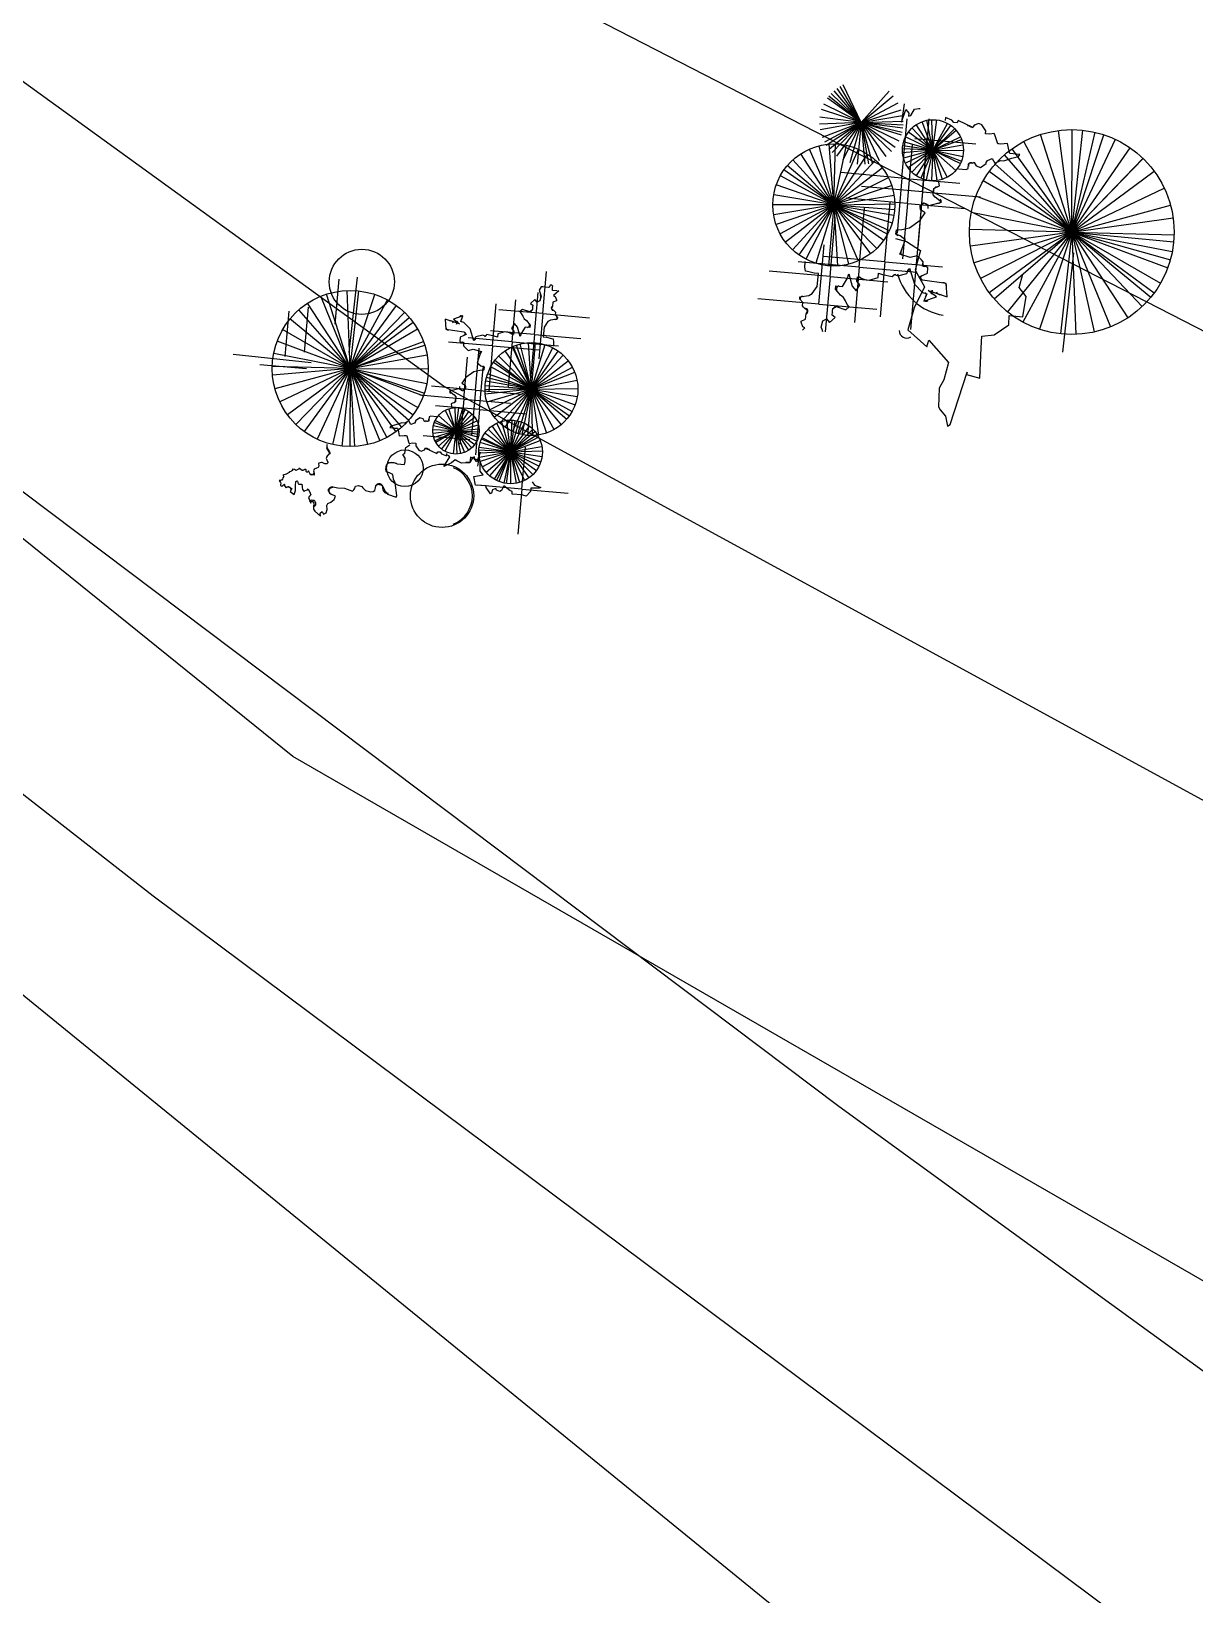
# Model space of a CAD drawing. Header units: millimetres. Extents: x 387 to 811, y 539 to 827.
# Drawn here: x 499.49 to 504.58, y 720.61 to 727.45 of the extents above; entities that cross this region are included whole.
import ezdxf

# ---------------------------------------------------------------- set-up
doc = ezdxf.new("R2010")
doc.units = ezdxf.units.MM
for name, color, linetype in [('12', 115, 'Continuous'), ('cuvas de nível', 51, 'Continuous'), ('vegetação', 112, 'Continuous')]:
    doc.layers.add(name, color=color, linetype=linetype)

msp = doc.modelspace()

# ---------------------------------------------------------------- linework, layer by layer
at = {"layer": '12'}
for p, q in [((503.0207, 722.7434, 98.98), (496.3507, 727.7634, 99.34)), ((507.7407, 719.3134, 99), (503.0207, 722.7434, 98.98))]:
    msp.add_line(p, q, dxfattribs=at)
msp.add_polyline3d([(487.4367, 731.7035, 92.2875), (491.1307, 729.1634, 92.81), (497.3207, 724.9634, 93.43), (508.5607, 715.8134, 94.5), (512.7007, 712.2934, 94.93), (516.3307, 708.6734, 94.97), (522.5733, 702.0188, 95.0318)], dxfattribs=at)
at = {"layer": 'cuvas de nível'}
for points in [[(526.5676, 693.2146, 97), (528.5307, 695.0534, 97), (528.1207, 697.0034, 97), (527.3707, 699.6734, 97), (521.6007, 707.3934, 97), (516.5107, 712.2634, 97), (514.3807, 714.2534, 97), (512.1207, 716.4034, 97), (510.3807, 718.3134, 97), (505.6007, 721.4134, 97), (500.6307, 724.2734, 97), (496.1807, 727.8634, 97), (491.7907, 731.5534, 97), (487.5307, 735.4134, 97), (487.4367, 735.5318, 97)], [(520.9522, 693.2146, 96), (519.0007, 696.6534, 96), (515.9707, 700.9134, 96), (514.4007, 702.7834, 96), (513.0207, 704.9534, 96), (514.5507, 710.4834, 96), (509.1007, 717.2034, 96), (504.5107, 720.3134, 96), (500.0207, 723.6634, 96), (495.4207, 727.2534, 96), (490.5007, 731.0234, 96), (487.4367, 733.9482, 96)], [(532.5529, 693.2146, 99), (531.3407, 697.8134, 99), (531.6207, 700.0134, 99), (531.0307, 705.4134, 99), (529.5607, 707.0534, 99), (526.1607, 709.8734, 99), (521.0007, 713.7234, 99), (516.5207, 716.8934, 99), (515.1507, 717.9934, 99), (513.7907, 719.4734, 99), (512.2107, 721.4834, 99), (507.2707, 724.7734, 99), (501.9507, 727.5034, 99), (496.9707, 730.7334, 99), (496.6417, 730.9755, 99)], [(531.3149, 693.2146, 98), (530.3207, 699.3534, 98), (531.0107, 701.3634, 98), (530.5507, 702.7034, 98), (528.3207, 705.7934, 98), (526.6607, 705.9134, 98), (523.0007, 709.2934, 98), (518.9407, 712.7834, 98), (515.8107, 715.4134, 98), (514.5807, 716.3934, 98), (512.9407, 717.9534, 98), (511.3007, 719.9034, 98), (506.4307, 723.0934, 98), (501.2907, 725.8934, 98), (496.5807, 729.3034, 98), (496.5508, 729.3269, 98)]]:
    msp.add_polyline3d(points, dxfattribs=at)
at = {"layer": 'vegetação'}
for p, q in [((503.1194, 727.0472, 99), (502.9771, 727.162, 99)), ((503.1194, 727.0472, 99), (502.988, 727.1743, 99)), ((503.1194, 727.0472, 99), (502.9999, 727.1856, 99)), ((503.1194, 727.0472, 99), (503.0138, 727.1965, 99)), ((503.1194, 727.0472, 99), (503.0266, 727.2047, 99)), ((503.1194, 727.0472, 99), (503.0399, 727.2118, 99)), ((503.1194, 727.0472, 99), (503.2406, 727.1842, 99)), ((503.1194, 727.0472, 99), (503.2595, 727.1647, 99)), ((503.1194, 727.0472, 99), (502.9458, 727.1047, 99)), ((503.1194, 727.0472, 99), (502.9555, 727.1282, 99)), ((503.1194, 727.0472, 99), (502.9711, 727.1541, 99)), ((503.1194, 727.0472, 99), (503.281, 727.1329, 99)), ((503.1194, 727.0472, 99), (503.281, 727.1329, 99)), ((503.1194, 727.0472, 99), (503.2937, 727.1026, 99)), ((503.1194, 727.0472, 99), (502.9367, 727.04, 99)), ((503.1194, 727.0472, 99), (502.938, 727.0706, 99)), ((503.1194, 727.0472, 99), (502.9393, 727.0156, 99)), ((503.1194, 727.0472, 99), (502.9487, 726.9815, 99)), ((503.1194, 727.0472, 99), (502.9578, 726.9615, 99)), ((503.1194, 727.0472, 99), (502.9662, 726.9473, 99)), ((503.1194, 727.0472, 99), (502.9793, 726.9296, 99)), ((503.1194, 727.0472, 99), (502.9922, 726.9157, 99)), ((503.1194, 727.0472, 99), (503.011, 726.8998, 99)), ((503.1194, 727.0472, 99), (503.0391, 726.8829, 99)), ((503.1194, 727.0472, 99), (503.0697, 726.8711, 99)), ((503.1194, 727.0472, 99), (503.1019, 726.8651, 99)), ((503.1194, 727.0472, 99), (503.2996, 727.0787, 99)), ((503.1194, 727.0472, 99), (503.3022, 727.0539, 99)), ((503.1194, 727.0472, 99), (503.226, 726.8985, 99)), ((503.1194, 727.0472, 99), (503.1978, 726.8819, 99)), ((503.1194, 727.0472, 99), (503.2837, 726.9668, 99)), ((503.1194, 727.0472, 99), (503.2678, 726.9402, 99)), ((503.1194, 727.0472, 99), (503.2509, 726.92, 99)), ((503.1194, 727.0472, 99), (503.2509, 726.92, 99)), ((503.1194, 727.0472, 99), (503.3021, 727.0379, 99)), ((503.1194, 727.0472, 99), (503.2975, 727.0054, 99)), ((503.1194, 727.0472, 99), (503.3008, 727.0237, 99)), ((503.1194, 727.0472, 99), (503.2945, 726.9942, 99)), ((503.1194, 727.0472, 99), (503.1347, 726.8649, 99)), ((503.1194, 727.0472, 99), (503.151, 726.867, 99)), ((503.1194, 727.0472, 99), (503.167, 726.8706, 99)), ((503.2974, 726.8046, 99), (503.3201, 727.0638, 99)), ((503.4153, 727.0641, 99), (503.3346, 726.1419, 99)), ((503.433, 726.9263, 99), (503.3413, 727.0233, 99)), ((503.433, 726.9263, 99), (503.3601, 727.0381, 99)), ((503.433, 726.9263, 99), (503.385, 727.0509, 99)), ((503.433, 726.9263, 99), (503.4062, 727.057, 99)), ((503.433, 726.9263, 99), (503.4281, 727.0597, 99)), ((503.433, 726.9263, 99), (503.4501, 727.0587, 99)), ((503.433, 726.9263, 99), (503.4969, 727.0434, 99)), ((503.433, 726.9263, 99), (503.511, 727.0346, 99)), ((502.9993, 726.6866, 99), (502.9784, 726.9527, 99)), ((502.9993, 726.6866, 99), (503.0069, 726.9534, 99)), ((503.433, 726.9263, 99), (503.3045, 726.9626, 99)), ((503.433, 726.9263, 99), (503.3131, 726.9849, 99)), ((503.433, 726.9263, 99), (503.3255, 727.0054, 99)), ((503.6208, 726.9532, 99), (503.3534, 726.9766, 99)), ((503.3876, 726.7441, 99), (503.4103, 727.0033, 99)), ((503.433, 726.9263, 99), (503.5278, 727.0202, 99)), ((503.433, 726.9263, 99), (503.534, 727.0135, 99)), ((503.433, 726.9263, 99), (503.5531, 726.9844, 99)), ((503.433, 726.9263, 99), (503.5582, 726.9724, 99)), ((504.0404, 726.5682, 99), (503.8301, 726.964, 99)), ((504.0404, 726.5682, 99), (503.9042, 726.9952, 99)), ((504.0404, 726.5682, 99), (503.9826, 727.0127, 99)), ((504.0404, 726.5682, 99), (504.0428, 727.0164, 99)), ((504.0404, 726.5682, 99), (504.0892, 727.0138, 99)), ((504.0404, 726.5682, 99), (504.1425, 727.0047, 99)), ((504.0404, 726.5682, 99), (504.1812, 726.9938, 99)), ((504.0404, 726.5682, 99), (504.2312, 726.9738, 99)), ((502.9993, 726.6866, 99), (502.8194, 726.8838, 99)), ((502.9993, 726.6866, 99), (502.8543, 726.9107, 99)), ((502.9993, 726.6866, 99), (502.8932, 726.9315, 99)), ((502.9993, 726.6866, 99), (502.9349, 726.9456, 99)), ((502.9993, 726.6866, 99), (503.0544, 726.9478, 99)), ((502.9993, 726.6866, 99), (503.1076, 726.9305, 99)), ((502.9993, 726.6866, 99), (503.1463, 726.9094, 99)), ((503.433, 726.9263, 99), (503.2996, 726.9324, 99)), ((503.433, 726.9263, 99), (503.3, 726.9151, 99)), ((503.433, 726.9263, 99), (503.3008, 726.945, 99)), ((503.433, 726.9263, 99), (503.3041, 726.8916, 99)), ((503.433, 726.9263, 99), (503.3124, 726.8691, 99)), ((503.321, 726.6926, 99), (503.3437, 726.9518, 99)), ((503.433, 726.9263, 99), (503.3245, 726.8485, 99)), ((503.433, 726.9263, 99), (503.3402, 726.8304, 99)), ((503.433, 726.9263, 99), (503.3402, 726.8304, 99)), ((503.433, 726.9263, 99), (503.3588, 726.8153, 99)), ((503.433, 726.9263, 99), (503.3798, 726.8039, 99)), ((503.433, 726.9263, 99), (503.4025, 726.7963, 99)), ((503.433, 726.9263, 99), (503.4262, 726.793, 99)), ((503.433, 726.9263, 99), (503.5644, 726.9493, 99)), ((503.433, 726.9263, 99), (503.5644, 726.9493, 99)), ((503.433, 726.9263, 99), (503.5635, 726.8983, 99)), ((503.433, 726.9263, 99), (503.5664, 726.9255, 99)), ((503.433, 726.9263, 99), (503.5529, 726.8677, 99)), ((503.433, 726.9263, 99), (503.5576, 726.8786, 99)), ((503.433, 726.9263, 99), (503.4501, 726.7939, 99)), ((503.433, 726.9263, 99), (503.533, 726.8379, 99)), ((503.433, 726.9263, 99), (503.4955, 726.8084, 99)), ((503.433, 726.9263, 99), (503.4735, 726.7991, 99)), ((503.433, 726.9263, 99), (503.4955, 726.8084, 99)), ((504.0404, 726.5682, 99), (503.7457, 726.9059, 99)), ((504.0404, 726.5682, 99), (503.7789, 726.9322, 99)), ((504.0404, 726.5682, 99), (504.2954, 726.9369, 99)), ((504.0404, 726.5682, 99), (504.3519, 726.8906, 99)), ((504.0404, 726.5682, 99), (504.3526, 726.8899, 99)), ((502.9993, 726.6866, 99), (502.7808, 726.8399, 99)), ((502.9993, 726.6866, 99), (502.7954, 726.8589, 99)), ((502.9993, 726.6866, 99), (503.1809, 726.8821, 99)), ((502.9993, 726.6866, 99), (503.2107, 726.8496, 99)), ((503.2974, 726.8046, 99), (503.03, 726.828, 99)), ((504.0404, 726.5682, 99), (503.6792, 726.8336, 99)), ((504.0404, 726.5682, 99), (503.7045, 726.8649, 99)), ((504.0404, 726.5682, 99), (504.4013, 726.8341, 99)), ((502.9993, 726.6866, 99), (502.7472, 726.7744, 99)), ((502.9993, 726.6866, 99), (502.7651, 726.8147, 99)), ((502.9993, 726.6866, 99), (503.2378, 726.8063, 99)), ((502.9993, 726.6866, 99), (503.2521, 726.7721, 99)), ((503.3876, 726.7441, 99), (503.1202, 726.7675, 99)), ((503.2974, 726.8046, 99), (503.2763, 726.5629, 99)), ((503.2974, 726.8046, 99), (503.5503, 726.7825, 99)), ((504.0404, 726.5682, 99), (503.652, 726.7919, 99)), ((504.0404, 726.5682, 99), (504.4453, 726.7606, 99)), ((502.9993, 726.6866, 99), (502.7323, 726.6878, 99)), ((502.9993, 726.6866, 99), (502.7358, 726.6438, 99)), ((502.9993, 726.6866, 99), (502.7362, 726.7317, 99)), ((502.9993, 726.6866, 99), (502.7464, 726.6011, 99)), ((502.9993, 726.6866, 99), (502.7639, 726.5606, 99)), ((502.9993, 726.6866, 99), (502.7879, 726.5236, 99)), ((502.9993, 726.6866, 99), (502.8176, 726.491, 99)), ((502.9993, 726.6866, 99), (502.8459, 726.4681, 99)), ((502.9993, 726.6866, 99), (502.8766, 726.4495, 99)), ((502.9993, 726.6866, 99), (502.921, 726.4314, 99)), ((502.9993, 726.6866, 99), (502.921, 726.4314, 99)), ((502.9993, 726.6866, 99), (502.976, 726.4206, 99)), ((502.9993, 726.6866, 99), (503.2628, 726.7293, 99)), ((502.9993, 726.6866, 99), (503.2662, 726.691, 99)), ((502.9993, 726.6866, 99), (503.2545, 726.6083, 99)), ((502.9993, 726.6866, 99), (503.2623, 726.6414, 99)), ((502.9993, 726.6866, 99), (503.2655, 726.667, 99)), ((502.9993, 726.6866, 99), (503.0636, 726.4275, 99)), ((502.9993, 726.6866, 99), (503.1054, 726.4416, 99)), ((502.9993, 726.6866, 99), (503.1869, 726.4967, 99)), ((502.9993, 726.6866, 99), (503.1597, 726.4732, 99)), ((502.9993, 726.6866, 99), (503.2334, 726.5584, 99)), ((502.9993, 726.6866, 99), (503.2178, 726.5332, 99)), ((502.9993, 726.6866, 99), (503.2178, 726.5332, 99)), ((502.9993, 726.6866, 99), (503.2416, 726.5747, 99)), ((502.9993, 726.6866, 99), (503.0156, 726.4201, 99)), ((503.321, 726.6926, 99), (503.0536, 726.716, 99)), ((503.2224, 726.4383, 99), (503.2451, 726.6975, 99)), ((503.321, 726.6926, 99), (503.2999, 726.4509, 99)), ((503.321, 726.6926, 99), (503.5739, 726.6705, 99)), ((503.3876, 726.7441, 99), (503.3665, 726.5025, 99)), ((503.3876, 726.7441, 99), (503.6405, 726.722, 99)), ((504.0404, 726.5682, 99), (503.6205, 726.7249, 99)), ((504.0404, 726.5682, 99), (504.4731, 726.6852, 99)), ((502.9827, 726.3732, 99), (503.0054, 726.6324, 99)), ((503.1105, 726.4146, 99), (503.1332, 726.6738, 99)), ((504.0404, 726.5682, 99), (503.6004, 726.6536, 99)), ((504.0404, 726.5682, 99), (504.4843, 726.6304, 99)), ((504.0404, 726.5682, 99), (503.5924, 726.58, 99)), ((504.0404, 726.5682, 99), (503.5966, 726.5061, 99)), ((504.0404, 726.5682, 99), (503.6128, 726.4339, 99)), ((504.0404, 726.5682, 99), (503.6408, 726.3654, 99)), ((504.0404, 726.5682, 99), (503.6796, 726.3023, 99)), ((504.0404, 726.5682, 99), (503.7014, 726.2751, 99)), ((504.0404, 726.5682, 99), (503.7591, 726.2193, 99)), ((504.0404, 726.5682, 99), (503.826, 726.1747, 99)), ((504.0404, 726.5682, 99), (503.8997, 726.1427, 99)), ((504.0404, 726.5682, 99), (503.8997, 726.1427, 99)), ((504.0404, 726.5682, 99), (503.9917, 726.1227, 99)), ((504.0404, 726.5682, 99), (504.2096, 726.1532, 99)), ((504.0404, 726.5682, 99), (504.3868, 726.2837, 99)), ((504.0404, 726.5682, 99), (504.4017, 726.3029, 99)), ((504.0404, 726.5682, 99), (504.3485, 726.2426, 99)), ((504.0404, 726.5682, 99), (504.4017, 726.3029, 99)), ((504.0404, 726.5682, 99), (504.2854, 726.1929, 99)), ((504.0404, 726.5682, 99), (504.4289, 726.3446, 99)), ((504.0404, 726.5682, 99), (504.4604, 726.4116, 99)), ((504.0404, 726.5682, 99), (504.139, 726.131, 99)), ((504.0404, 726.5682, 99), (504.4804, 726.4829, 99)), ((504.0404, 726.5682, 99), (504.4719, 726.4467, 99)), ((504.0404, 726.5682, 99), (504.4885, 726.5564, 99)), ((504.0404, 726.5682, 99), (504.4866, 726.5257, 99)), ((504.0404, 726.5682, 99), (504.0582, 726.1204, 99)), ((502.934, 726.2532, 99), (502.9567, 726.5124, 99)), ((504.0013, 726.0429, 99), (504.0488, 726.4771, 99)), ((503.1105, 726.4146, 99), (502.8431, 726.438, 99)), ((503.2224, 726.4383, 99), (502.955, 726.4617, 99)), ((503.1105, 726.4146, 99), (503.0894, 726.173, 99)), ((503.1105, 726.4146, 99), (503.3634, 726.3925, 99)), ((503.2224, 726.4383, 99), (503.2012, 726.1966, 99)), ((503.2224, 726.4383, 99), (503.4753, 726.4162, 99)), ((500.8328, 726.3626, 98), (500.8155, 726.1652, 98)), ((500.9125, 726.3715, 98), (500.8763, 726.0408, 98)), ((501.7255, 726.2113, 98), (501.7416, 726.3954, 98)), ((502.9827, 726.3732, 99), (502.7154, 726.3966, 99)), ((502.9827, 726.3732, 99), (502.9616, 726.1316, 99)), ((502.9827, 726.3732, 99), (503.2356, 726.3511, 99)), ((500.8827, 725.9713, 98), (500.7538, 726.2875, 98)), ((500.8827, 725.9713, 98), (500.7789, 726.2966, 98)), ((500.8827, 725.9713, 98), (500.8692, 726.3125, 98)), ((500.8827, 725.9713, 98), (500.9198, 726.3107, 98)), ((500.8827, 725.9713, 98), (500.9899, 726.2955, 98)), ((500.8827, 725.9713, 98), (500.9899, 726.2955, 98)), ((500.8827, 725.9713, 98), (501.0461, 726.2711, 98)), ((501.5911, 726.0883, 98), (501.6072, 726.2724, 98)), ((501.6884, 726.1199, 98), (501.7045, 726.3039, 98)), ((502.934, 726.2532, 99), (502.6667, 726.2766, 99)), ((500.6132, 726.2216, 98), (500.5959, 726.0242, 98)), ((500.8827, 725.9713, 98), (500.6582, 726.2285, 98)), ((500.6984, 726.2396, 98), (500.6811, 726.0422, 98)), ((500.8827, 725.9713, 98), (500.6961, 726.2572, 98)), ((500.8827, 725.9713, 98), (501.0848, 726.2465, 98)), ((500.8827, 725.9713, 98), (501.1205, 726.2163, 98)), ((501.5058, 726.0703, 98), (501.5219, 726.2544, 98)), ((501.7255, 726.2113, 98), (501.5329, 726.2281, 98)), ((501.7255, 726.2113, 98), (501.7082, 726.0139, 98)), ((501.7255, 726.2113, 98), (501.9292, 726.1935, 98)), ((502.934, 726.2532, 99), (503.1869, 726.2311, 99)), ((500.8827, 725.9713, 98), (500.5868, 726.1417, 98)), ((500.8827, 725.9713, 98), (500.6189, 726.188, 98)), ((500.8827, 725.9713, 98), (501.141, 726.1946, 98)), ((500.8827, 725.9713, 98), (501.1576, 726.1739, 98)), ((500.8827, 725.9713, 98), (501.1767, 726.1449, 98)), ((501.6884, 726.1199, 98), (501.4958, 726.1367, 98)), ((500.8827, 725.9713, 98), (500.5628, 726.0906, 98)), ((500.8827, 725.9713, 98), (501.203, 726.0896, 98)), ((500.8827, 725.9713, 98), (501.2084, 726.0736, 98)), ((501.5058, 726.0703, 98), (501.3132, 726.0871, 98)), ((501.5911, 726.0883, 98), (501.3985, 726.1052, 98)), ((501.5058, 726.0703, 98), (501.4886, 725.8729, 98)), ((501.5058, 726.0703, 98), (501.7095, 726.0525, 98)), ((501.5911, 726.0883, 98), (501.5738, 725.8909, 98)), ((501.5911, 726.0883, 98), (501.7947, 726.0705, 98)), ((501.6758, 725.8812, 98), (501.5928, 726.0668, 98)), ((501.6758, 725.8812, 98), (501.595, 726.0678, 98)), ((501.6758, 725.8812, 98), (501.6098, 726.0735, 98)), ((501.6758, 725.8812, 98), (501.6268, 726.0785, 98)), ((501.6758, 725.8812, 98), (501.6633, 726.0841, 98)), ((501.6884, 726.1199, 98), (501.6711, 725.9224, 98)), ((501.6758, 725.8812, 98), (501.6935, 726.0837, 98)), ((501.6758, 725.8812, 98), (501.7355, 726.0756, 98)), ((501.6758, 725.8812, 98), (501.7355, 726.0756, 98)), ((501.6884, 726.1199, 98), (501.8921, 726.102, 98)), ((500.37, 726.0346, 98), (500.7112, 725.9973, 98)), ((500.8827, 725.9713, 98), (500.5476, 726.0363, 98)), ((500.8827, 725.9713, 98), (501.219, 726.0305, 98)), ((501.38, 725.8373, 98), (501.3961, 726.0214, 98)), ((501.4307, 725.8766, 98), (501.4468, 726.0607, 98)), ((501.6758, 725.8812, 98), (501.5094, 725.998, 98)), ((501.6758, 725.8812, 98), (501.5159, 726.0068, 98)), ((501.6758, 725.8812, 98), (501.5329, 726.0258, 98)), ((501.6758, 725.8812, 98), (501.561, 726.049, 98)), ((501.6758, 725.8812, 98), (501.7692, 726.0618, 98)), ((501.6758, 725.8812, 98), (501.7926, 726.0476, 98)), ((501.6758, 725.8812, 98), (501.8142, 726.0301, 98)), ((501.6758, 725.8812, 98), (501.8368, 726.0053, 98)), ((500.4873, 725.9886, 98), (500.691, 725.9708, 98)), ((500.8827, 725.9713, 98), (500.5414, 725.9803, 98)), ((500.8827, 725.9713, 98), (500.5425, 725.9425, 98)), ((500.8827, 725.9713, 98), (500.5531, 725.8822, 98)), ((500.8827, 725.9713, 98), (500.5743, 725.8248, 98)), ((500.8827, 725.9713, 98), (500.6079, 725.7688, 98)), ((500.8827, 725.9713, 98), (500.645, 725.7263, 98)), ((500.8827, 725.9713, 98), (500.6806, 725.6962, 98)), ((500.8827, 725.9713, 98), (500.7374, 725.6624, 98)), ((500.8827, 725.9713, 98), (500.805, 725.6389, 98)), ((500.8827, 725.9713, 98), (500.8456, 725.6319, 98)), ((500.8827, 725.9713, 98), (500.8809, 725.6299, 98)), ((500.8827, 725.9713, 98), (501.1073, 725.7141, 98)), ((500.8827, 725.9713, 98), (501.0819, 725.6941, 98)), ((500.8827, 725.9713, 98), (501.1386, 725.7453, 98)), ((500.8827, 725.9713, 98), (501.2026, 725.852, 98)), ((500.8827, 725.9713, 98), (501.2069, 725.8641, 98)), ((500.8827, 725.9713, 98), (501.1786, 725.801, 98)), ((500.8827, 725.9713, 98), (501.1579, 725.7692, 98)), ((500.8827, 725.9713, 98), (501.2179, 725.9063, 98)), ((500.8827, 725.9713, 98), (501.2241, 725.9695, 98)), ((500.8827, 725.9713, 98), (501.2241, 725.9695, 98)), ((500.8827, 725.9713, 98), (500.9578, 725.6383, 98)), ((500.8827, 725.9713, 98), (501.0116, 725.6552, 98)), ((500.8827, 725.9713, 98), (501.0429, 725.6698, 98)), ((500.8827, 725.9713, 98), (500.9019, 725.6305, 98)), ((501.4487, 725.7913, 98), (501.4648, 725.9753, 98)), ((501.6758, 725.8812, 98), (501.4789, 725.932, 98)), ((501.6758, 725.8812, 98), (501.4838, 725.9481, 98)), ((501.6758, 725.8812, 98), (501.4974, 725.9788, 98)), ((501.6758, 725.8812, 98), (501.8551, 725.9771, 98)), ((501.6758, 725.8812, 98), (501.865, 725.9557, 98)), ((501.4307, 725.8766, 98), (501.2381, 725.8934, 98)), ((501.4307, 725.8766, 98), (501.4134, 725.6792, 98)), ((501.4307, 725.8766, 98), (501.6344, 725.8588, 98)), ((501.6758, 725.8812, 98), (501.4725, 725.8778, 98)), ((501.6758, 725.8812, 98), (501.473, 725.8961, 98)), ((501.6758, 725.8812, 98), (501.4736, 725.8596, 98)), ((501.6758, 725.8812, 98), (501.4754, 725.9156, 98)), ((501.6758, 725.8812, 98), (501.4807, 725.8239, 98)), ((501.6758, 725.8812, 98), (501.4941, 725.79, 98)), ((501.6758, 725.8812, 98), (501.5133, 725.759, 98)), ((501.6758, 725.8812, 98), (501.5377, 725.7319, 98)), ((501.6758, 725.8812, 98), (501.559, 725.7147, 98)), ((501.6758, 725.8812, 98), (501.5933, 725.6954, 98)), ((501.6758, 725.8812, 98), (501.6162, 725.6868, 98)), ((501.6758, 725.8812, 98), (501.6338, 725.6822, 98)), ((501.6758, 725.8812, 98), (501.6581, 725.6786, 98)), ((501.6758, 725.8812, 98), (501.8752, 725.9208, 98)), ((501.6758, 725.8812, 98), (501.8791, 725.8845, 98)), ((501.6758, 725.8812, 98), (501.8791, 725.8845, 98)), ((501.6758, 725.8812, 98), (501.6791, 725.6779, 98)), ((501.6758, 725.8812, 98), (501.7064, 725.6802, 98)), ((501.6758, 725.8812, 98), (501.7418, 725.6889, 98)), ((501.6758, 725.8812, 98), (501.8311, 725.7499, 98)), ((501.6758, 725.8812, 98), (501.8052, 725.7243, 98)), ((501.6758, 725.8812, 98), (501.7751, 725.7037, 98)), ((501.6758, 725.8812, 98), (501.8422, 725.7644, 98)), ((501.6758, 725.8812, 98), (501.8542, 725.7836, 98)), ((501.6758, 725.8812, 98), (501.8764, 725.8482, 98)), ((501.6758, 725.8812, 98), (501.8673, 725.8129, 98)), ((501.38, 725.8373, 98), (501.1874, 725.8542, 98)), ((501.4487, 725.7913, 98), (501.2561, 725.8081, 98)), ((501.3454, 725.6986, 98), (501.3146, 725.7955, 98)), ((501.3454, 725.6986, 98), (501.3417, 725.8002, 98)), ((501.3454, 725.6986, 98), (501.3585, 725.7994, 98)), ((501.3454, 725.6986, 98), (501.3749, 725.7959, 98)), ((501.3454, 725.6986, 98), (501.386, 725.7918, 98)), ((501.38, 725.8373, 98), (501.3627, 725.6399, 98)), ((501.38, 725.8373, 98), (501.5837, 725.8195, 98)), ((501.4487, 725.7913, 98), (501.4314, 725.5938, 98)), ((501.4487, 725.7913, 98), (501.6524, 725.7734, 98)), ((501.3454, 725.6986, 98), (501.2505, 725.7349, 98)), ((501.3454, 725.6986, 98), (501.2541, 725.7432, 98)), ((501.3454, 725.6986, 98), (501.2693, 725.7659, 98)), ((501.3454, 725.6986, 98), (501.2978, 725.7884, 98)), ((501.3454, 725.6986, 98), (501.2978, 725.7884, 98)), ((501.3454, 725.6986, 98), (501.402, 725.7831, 98)), ((501.3454, 725.6986, 98), (501.4161, 725.7716, 98)), ((501.3454, 725.6986, 98), (501.4161, 725.7716, 98)), ((501.3454, 725.6986, 98), (501.428, 725.7578, 98)), ((501.3454, 725.6986, 98), (501.4373, 725.7421, 98)), ((501.3454, 725.6986, 98), (501.4436, 725.725, 98)), ((501.5843, 725.6065, 98), (501.5237, 725.732, 98)), ((501.5843, 725.6065, 98), (501.5451, 725.7402, 98)), ((501.5843, 725.6065, 98), (501.5677, 725.7448, 98)), ((501.5843, 725.6065, 98), (501.5907, 725.7457, 98)), ((501.5843, 725.6065, 98), (501.6038, 725.7445, 98)), ((501.5843, 725.6065, 98), (501.6221, 725.7406, 98)), ((501.5843, 725.6065, 98), (501.6455, 725.7317, 98)), ((501.2024, 725.6781, 98), (501.4061, 725.6603, 98)), ((501.3454, 725.6986, 98), (501.2439, 725.7032, 98)), ((501.3454, 725.6986, 98), (501.2445, 725.6865, 98)), ((501.3454, 725.6986, 98), (501.246, 725.7199, 98)), ((501.3454, 725.6986, 98), (501.2479, 725.67, 98)), ((501.3454, 725.6986, 98), (501.2539, 725.6543, 98)), ((501.3454, 725.6986, 98), (501.2579, 725.647, 98)), ((501.3454, 725.6986, 98), (501.2685, 725.6321, 98)), ((501.3454, 725.6986, 98), (501.2816, 725.6195, 98)), ((501.3454, 725.6986, 98), (501.2967, 725.6093, 98)), ((501.3454, 725.6986, 98), (501.3324, 725.5978, 98)), ((501.3454, 725.6986, 98), (501.4467, 725.7071, 98)), ((501.3454, 725.6986, 98), (501.4273, 725.6383, 98)), ((501.3454, 725.6986, 98), (501.4433, 725.6709, 98)), ((501.3454, 725.6986, 98), (501.4461, 725.6843, 98)), ((501.3454, 725.6986, 98), (501.4368, 725.6539, 98)), ((501.3454, 725.6986, 98), (501.447, 725.6939, 98)), ((501.3454, 725.6986, 98), (501.382, 725.6037, 98)), ((501.3454, 725.6986, 98), (501.3494, 725.597, 98)), ((501.3454, 725.6986, 98), (501.3658, 725.599, 98)), ((501.3454, 725.6986, 98), (501.3492, 725.597, 98)), ((501.3454, 725.6986, 98), (501.4009, 725.6134, 98)), ((501.3454, 725.6986, 98), (501.4153, 725.6247, 98)), ((501.5843, 725.6065, 98), (501.4565, 725.662, 98)), ((501.5843, 725.6065, 98), (501.4594, 725.6683, 98)), ((501.5843, 725.6065, 98), (501.4713, 725.688, 98)), ((501.5843, 725.6065, 98), (501.4862, 725.7055, 98)), ((501.5843, 725.6065, 98), (501.5038, 725.7203, 98)), ((501.5843, 725.6065, 98), (501.6668, 725.7187, 98)), ((501.5843, 725.6065, 98), (501.6812, 725.7066, 98)), ((501.5843, 725.6065, 98), (501.691, 725.6961, 98)), ((501.5843, 725.6065, 98), (501.701, 725.6826, 98)), ((501.5843, 725.6065, 98), (501.7074, 725.6718, 98)), ((501.5843, 725.6065, 98), (501.7143, 725.6566, 98)), ((501.5843, 725.6065, 98), (501.4451, 725.6136, 98)), ((501.5843, 725.6065, 98), (501.4451, 725.6014, 98)), ((501.5843, 725.6065, 98), (501.4463, 725.626, 98)), ((501.5843, 725.6065, 98), (501.447, 725.5825, 98)), ((501.5843, 725.6065, 98), (501.4509, 725.6469, 98)), ((501.5843, 725.6065, 98), (501.4515, 725.5643, 98)), ((501.5843, 725.6065, 98), (501.4612, 725.5412, 98)), ((501.5843, 725.6065, 98), (501.4612, 725.5412, 98)), ((501.5843, 725.6065, 98), (501.4776, 725.517, 98)), ((501.5843, 725.6065, 98), (501.492, 725.5021, 98)), ((501.5843, 725.6065, 98), (501.5124, 725.4872, 98)), ((501.5843, 725.6065, 98), (501.5231, 725.4814, 98)), ((501.5843, 725.6065, 98), (501.533, 725.477, 98)), ((501.5843, 725.6065, 98), (501.5551, 725.4703, 98)), ((501.5843, 725.6065, 98), (501.5647, 725.4686, 98)), ((501.5843, 725.6065, 98), (501.5834, 725.4672, 98)), ((501.5843, 725.6065, 98), (501.7215, 725.6306, 98)), ((501.5843, 725.6065, 98), (501.7235, 725.6116, 98)), ((501.5843, 725.6065, 98), (501.6823, 725.5075, 98)), ((501.5843, 725.6065, 98), (501.6973, 725.525, 98)), ((501.5843, 725.6065, 98), (501.7092, 725.5447, 98)), ((501.5843, 725.6065, 98), (501.7222, 725.587, 98)), ((501.5843, 725.6065, 98), (501.7165, 725.5627, 98)), ((501.5843, 725.6065, 98), (501.6647, 725.4928, 98)), ((501.5843, 725.6065, 98), (501.6234, 725.4728, 98)), ((501.5843, 725.6065, 98), (501.6083, 725.4693, 98)), ((501.5843, 725.6065, 98), (501.6083, 725.4693, 98)), ((501.5843, 725.6065, 98), (501.6449, 725.4811, 98)), ((501.6329, 725.4438, 98), (501.649, 725.6279, 98)), ((501.6329, 725.4438, 98), (501.4403, 725.4606, 98)), ((501.6329, 725.4438, 98), (501.6156, 725.2464, 98)), ((501.6329, 725.4438, 98), (501.8365, 725.426, 98))]:
    msp.add_line(p, q, dxfattribs=at)
for points, elevation in [([(503.3067, 727.1289), (503.2949, 727.0486), (503.3141, 727.1043), (503.3271, 727.0889), (503.3258, 727.0746), (503.3357, 727.0785), (503.3524, 727.1058), (503.3524, 727.1058), (503.3718, 727.1088), (503.3765, 727.1084)], 99), ([(503.5445, 726.8452), (503.5776, 726.8423), (503.5875, 726.8462), (503.5892, 726.8651), (503.5896, 726.8699), (503.6137, 726.8726), (503.6219, 726.8575), (503.6405, 726.8511), (503.6658, 726.868), (503.6662, 726.8727), (503.6718, 726.8818), (503.6916, 726.8896), (503.6916, 726.8896), (503.7041, 726.8694), (503.7291, 726.8816), (503.7433, 726.8803), (503.7777, 726.8917), (503.807, 726.8987), (503.8125, 726.9077), (503.7841, 726.9102), (503.7699, 726.9115), (503.766, 726.9214), (503.7594, 726.9554), (503.7306, 726.9532), (503.7211, 726.954), (503.7164, 726.9544), (503.705, 726.9889), (503.7011, 726.9988), (503.6818, 726.9957), (503.6818, 726.9957), (503.6628, 726.9973), (503.6641, 727.0116), (503.6472, 727.0369), (503.6334, 727.0429), (503.6136, 727.0351), (503.608, 727.026), (503.5438, 727.0556), (503.5382, 727.0465), (503.524, 727.0477), (503.5153, 727.058), (503.4877, 727.07), (503.4865, 727.0558)], 99), ([(503.5848, 727.0377), (503.5844, 727.0336), (503.5869, 727.0342), (503.5902, 727.0339), (503.5918, 727.0338), (503.5924, 727.0321), (503.594, 727.0311), (503.5955, 727.0302), (503.5994, 727.0282), (503.6002, 727.0282), (503.6065, 727.026), (503.6101, 727.0297), (503.6102, 727.0305), (503.6155, 727.0358)], 99), ([(502.9514, 726.1315), (502.9482, 726.142), (502.9443, 726.1519), (502.9515, 726.18), (502.9666, 726.1882), (502.9795, 726.1727), (503.0053, 726.1944), (502.9919, 726.2051), (502.9944, 726.2336), (503.0094, 726.2418), (503.0513, 726.2286), (503.0667, 726.2416), (503.0581, 726.2519), (503.0498, 726.267), (503.0416, 726.282), (503.0282, 726.2928), (503.0066, 726.3186), (503.0079, 726.3328), (503.0363, 726.3303), (503.0586, 726.3666), (503.065, 726.3852), (503.0793, 726.3313), (503.0966, 726.3107), (503.1133, 726.3379), (503.1004, 726.3534), (503.102, 726.3724), (503.1344, 726.36), (503.1533, 726.3583), (503.1925, 726.3692), (503.1941, 726.3882), (503.2127, 726.3818), (503.2549, 726.3733), (503.2652, 726.382), (503.279, 726.376), (503.3182, 726.3869), (503.3297, 726.4098), (503.3523, 726.3409), (503.3873, 726.3044), (503.4059, 726.298), (503.3935, 726.2656), (503.4477, 726.2848), (503.4119, 726.3118), (503.4955, 726.2854), (503.491, 726.3431), (503.3872, 726.357), (503.3742, 726.3725), (503.409, 726.3885), (503.4111, 726.4122), (503.402, 726.4178), (503.3878, 726.4191), (503.3895, 726.438), (503.3808, 726.4484), (503.3631, 726.4642), (503.3339, 726.4572), (503.2873, 726.4709), (503.2933, 726.4847), (503.3121, 726.5356), (503.303, 726.5412), (503.2896, 726.5519), (503.2711, 726.5583), (503.2728, 726.5773), (503.2969, 726.58), (503.3309, 726.5866), (503.3768, 726.6208), (503.3987, 726.6524), (503.3806, 726.6635), (503.3775, 726.6829), (503.3929, 726.6959), (503.4158, 726.6843), (503.4696, 726.6987), (503.4428, 726.7202), (503.4342, 726.7305), (503.4358, 726.7495), (503.4358, 726.7495), (503.4367, 726.759), (503.4616, 726.7711), (503.4581, 726.7858)], 99), ([(503.2687, 726.5397), (503.3168, 726.5263), (503.3788, 726.4882), (503.3654, 726.4402), (503.3546, 726.4017), (503.3963, 726.3279), (503.3502, 726.2371), (503.3233, 726.141), (503.4061, 726.0661), (503.4142, 726.0949), (503.5013, 725.998), (503.4798, 725.9211), (503.4594, 725.8854), (503.4572, 725.8031), (503.4641, 725.7908), (503.4876, 725.7635), (503.4961, 725.7197), (503.5084, 725.7266), (503.5825, 725.9546), (503.5798, 725.945), (503.6376, 725.9289), (503.6436, 726.0619), (503.6474, 726.1127), (503.7009, 726.1184), (503.7651, 726.1627), (503.7662, 726.2038), (503.8267, 726.1973), (503.8412, 726.2865), (503.8108, 726.3261), (503.8269, 726.3838)], 99), ([(502.8613, 726.1394), (502.8724, 726.1487), (502.8633, 726.1542), (502.8555, 726.174), (502.8559, 726.1788), (502.8757, 726.1866), (502.8778, 726.2103), (502.8838, 726.2241), (502.866, 726.24), (502.8617, 726.2452), (502.863, 726.2594), (502.85, 726.2749), (502.8508, 726.2844), (502.8896, 726.2906), (502.9046, 726.2988), (502.9265, 726.3304), (502.9315, 726.3873), (502.9125, 726.3889), (502.8845, 726.3962), (502.875, 726.397), (502.8719, 726.4164), (502.8723, 726.4211), (502.8732, 726.4306), (502.874, 726.4401)], 99), ([(501.7888, 726.3113), (501.7671, 726.3132), (501.7671, 726.3132), (501.7684, 726.3277), (501.7687, 726.3313), (501.7654, 726.3352), (501.7582, 726.3359), (501.7536, 726.3253), (501.75, 726.3257), (501.7356, 726.3269), (501.7248, 726.3279), (501.7176, 726.3285), (501.7091, 726.3147), (501.7147, 726.296), (501.7177, 726.2884), (501.7122, 726.2671), (501.7007, 726.2608), (501.6908, 726.2726), (501.6712, 726.2561), (501.6814, 726.2479), (501.6795, 726.2262), (501.668, 726.2199), (501.6362, 726.23), (501.6244, 726.2201), (501.631, 726.2123), (501.6373, 726.2008), (501.6435, 726.1893), (501.6537, 726.1811), (501.6702, 726.1615), (501.6693, 726.1507), (501.6476, 726.1526), (501.6306, 726.1249), (501.6258, 726.1108), (501.6148, 726.1518), (501.6016, 726.1675), (501.5889, 726.1468), (501.5988, 726.135), (501.5975, 726.1205), (501.5729, 726.13), (501.5585, 726.1312), (501.5286, 726.1229), (501.5274, 726.1084), (501.5132, 726.1133), (501.4811, 726.1198), (501.4732, 726.1132), (501.4627, 726.1177), (501.4329, 726.1094), (501.4241, 726.092), (501.4069, 726.1445), (501.3802, 726.1723), (501.3661, 726.1772), (501.3755, 726.2018), (501.3342, 726.1872), (501.3615, 726.1667), (501.2978, 726.1868), (501.3012, 726.1428), (501.3803, 726.1322), (501.3902, 726.1204), (501.3637, 726.1082), (501.3621, 726.0901), (501.369, 726.0859), (501.3798, 726.0849), (501.3786, 726.0705), (501.3852, 726.0626), (501.3986, 726.0505), (501.4209, 726.0559), (501.4564, 726.0455), (501.4518, 726.0349), (501.4375, 725.9961), (501.4444, 725.9919), (501.4546, 725.9837), (501.4687, 725.9788), (501.4675, 725.9644), (501.4491, 725.9624), (501.4232, 725.9573), (501.3882, 725.9313), (501.3716, 725.9072), (501.3854, 725.8988), (501.3877, 725.884), (501.3759, 725.8741), (501.3585, 725.8829), (501.3176, 725.8719), (501.3379, 725.8556), (501.3445, 725.8477), (501.3433, 725.8333), (501.3433, 725.8333), (501.3426, 725.826), (501.3236, 725.8168), (501.3263, 725.8056)], 98), ([(501.796, 726.3107), (501.7725, 726.2909), (501.7794, 726.2867), (501.7853, 726.2716), (501.785, 726.268), (501.7699, 726.262), (501.7683, 726.2439), (501.7638, 726.2334), (501.7773, 726.2213), (501.7806, 726.2174), (501.7796, 726.2065), (501.7895, 726.1948), (501.7889, 726.1875), (501.7594, 726.1828), (501.7479, 726.1765), (501.7313, 726.1525), (501.7275, 726.1092), (501.7419, 726.1079), (501.7632, 726.1024), (501.7705, 726.1017), (501.7728, 726.087), (501.7725, 726.0834), (501.7718, 726.0761), (501.7712, 726.0689)], 98), ([(501.2605, 725.7604), (501.2353, 725.7626), (501.2277, 725.7596), (501.2265, 725.7452), (501.2261, 725.7415), (501.2078, 725.7395), (501.2015, 725.751), (501.1874, 725.7559), (501.1681, 725.743), (501.1678, 725.7394), (501.1635, 725.7325), (501.1484, 725.7265), (501.1484, 725.7265), (501.1389, 725.7419), (501.1199, 725.7326), (501.1091, 725.7336), (501.0828, 725.7249), (501.0606, 725.7196), (501.0563, 725.7127), (501.078, 725.7108), (501.0888, 725.7099), (501.0918, 725.7023), (501.0968, 725.6764), (501.1188, 725.6781), (501.126, 725.6775), (501.1296, 725.6772), (501.1382, 725.6509), (501.1412, 725.6434), (501.1559, 725.6457), (501.1559, 725.6457), (501.1704, 725.6445), (501.1694, 725.6336), (501.1823, 725.6143), (501.1928, 725.6097), (501.2079, 725.6157), (501.2121, 725.6226), (501.261, 725.6001), (501.2653, 725.607), (501.2761, 725.6061), (501.2827, 725.5982), (501.3037, 725.5891), (501.3047, 725.5999)], 98), ([(500.7818, 725.6382), (500.7804, 725.6359), (500.7803, 725.6348), (500.78, 725.6312), (500.7798, 725.6288), (500.7796, 725.6264), (500.7819, 725.625), (500.7827, 725.6213), (500.7848, 725.6175), (500.787, 725.6149), (500.7891, 725.6111), (500.7911, 725.6061), (500.7931, 725.6023), (500.7928, 725.5987), (500.7863, 725.5933), (500.7862, 725.5921), (500.7837, 725.5911), (500.7797, 725.5866), (500.7781, 725.5819), (500.7777, 725.5771), (500.7808, 725.572), (500.7848, 725.5621), (500.7845, 725.5585), (500.7805, 725.554), (500.7708, 725.5536), (500.7592, 725.5595), (500.7568, 725.5597), (500.7446, 725.5571), (500.7441, 725.5524), (500.7449, 725.5475), (500.7458, 725.5438), (500.7429, 725.538), (500.7354, 725.535), (500.7254, 725.5311), (500.7224, 725.5241), (500.7232, 725.5192), (500.725, 725.513), (500.7243, 725.5047), (500.7067, 725.5098), (500.7006, 725.5236), (500.7006, 725.5236), (500.6994, 725.5237), (500.6977, 725.5178), (500.6953, 725.5181), (500.6953, 725.5181), (500.6929, 725.5183), (500.6895, 725.521), (500.6896, 725.5222), (500.689, 725.5283), (500.6879, 725.5296), (500.6855, 725.5298), (500.6831, 725.53), (500.6793, 725.5279), (500.6779, 725.5256), (500.6718, 725.5249), (500.657, 725.5347), (500.657, 725.5347), (500.6591, 725.5321), (500.6452, 725.5248), (500.643, 725.5263), (500.6384, 725.5291), (500.6289, 725.5311), (500.63, 725.5298), (500.6296, 725.525), (500.6257, 725.5217), (500.6182, 725.5188), (500.6171, 725.5201), (500.6156, 725.5166), (500.6017, 725.5094), (500.588, 725.5045), (500.5924, 725.4993), (500.5881, 725.4925), (500.5865, 725.4878), (500.5837, 725.4832), (500.58, 725.4823), (500.5775, 725.4814), (500.5715, 725.4819), (500.5724, 725.4782), (500.5747, 725.4768), (500.5768, 725.473), (500.5789, 725.4692), (500.5773, 725.4645), (500.5768, 725.4597), (500.5826, 725.4568), (500.5877, 725.46), (500.5903, 725.4622), (500.5942, 725.4654), (500.5965, 725.464), (500.5938, 725.4607), (500.6013, 725.4504), (500.6025, 725.4502), (500.6076, 725.4534), (500.6124, 725.453), (500.6263, 725.4458), (500.6191, 725.4331), (500.6373, 725.4207), (500.6424, 725.4371), (500.6432, 725.4599), (500.6447, 725.4767), (500.6498, 725.4799), (500.652, 725.4785), (500.6547, 725.4674), (500.6582, 725.4659), (500.6678, 725.465), (500.6702, 725.4648), (500.6729, 725.4549), (500.6726, 725.4514), (500.6741, 725.4416), (500.6807, 725.4338), (500.6858, 725.4369), (500.6958, 725.4409), (500.6985, 725.4443), (500.7065, 725.4255), (500.7095, 725.418), (500.7042, 725.4124), (500.7001, 725.4068), (500.7099, 725.3818), (500.7119, 725.3901), (500.7179, 725.3907), (500.7222, 725.3843), (500.7253, 725.378), (500.7224, 725.3723), (500.7222, 725.3566), (500.7273, 725.3465), (500.752, 725.3251), (500.7508, 725.3385), (500.7599, 725.3461), (500.7661, 725.3347), (500.7774, 725.3397), (500.7811, 725.3539), (500.7802, 725.372), (500.7846, 725.3801), (500.7972, 725.3862), (500.8127, 725.3981), (500.8176, 725.4134), (500.8025, 725.4195), (500.7955, 725.4225), (500.7861, 725.439), (500.7943, 725.4503), (500.8067, 725.4541), (500.828, 725.4498), (500.858, 725.4472), (500.893, 725.4345), (500.8985, 725.4412), (500.9012, 725.4446), (500.9058, 725.4563), (500.9194, 725.4599), (500.9334, 725.455), (500.9378, 725.4498), (500.9488, 725.438), (500.9724, 725.4312), (500.9833, 725.4326), (500.9897, 725.4369), (500.9933, 725.4498), (500.9941, 725.4594), (501.0031, 725.4658), (501.022, 725.4606), (501.0272, 725.4517), (501.0363, 725.4316), (501.0463, 725.4211), (501.0837, 725.4082), (501.0868, 725.4163), (501.0796, 725.4712), (501.0714, 725.4876), (501.0684, 725.5083), (501.0544, 725.5144), (501.0416, 725.5191), (501.0388, 725.529), (501.0406, 725.5493), (501.0512, 725.5604), (501.0777, 725.5593), (501.088, 725.5536), (501.1204, 725.552), (501.1228, 725.565), (501.1228, 725.5795), (501.1121, 725.5949), (501.1211, 725.6013), (501.1256, 725.625), (501.1435, 725.6367)], 98), ([(500.782, 725.6262), (500.7793, 725.6228), (500.7823, 725.6165), (500.7855, 725.6114), (500.7909, 725.6037), (500.7916, 725.5988)], 98), ([(501.2298, 725.6137), (501.2301, 725.6168), (501.2282, 725.6164), (501.2257, 725.6166), (501.2245, 725.6167), (501.224, 725.618), (501.2228, 725.6187), (501.2216, 725.6194), (501.2187, 725.6209), (501.218, 725.621), (501.2132, 725.6226), (501.2105, 725.6198), (501.2104, 725.6192), (501.2064, 725.6152)], 98), ([(501.6793, 725.4761), (501.6889, 725.4607), (501.7172, 725.451), (501.7096, 725.448), (501.6732, 725.4475), (501.6719, 725.4331), (501.652, 725.413), (501.6379, 725.4179), (501.6343, 725.4182), (501.591, 725.422), (501.5919, 725.4328), (501.5814, 725.4374), (501.5541, 725.458), (501.545, 725.4369), (501.5375, 725.4339), (501.5233, 725.4388), (501.5204, 725.4463), (501.5053, 725.4404), (501.5004, 725.4262), (501.4965, 725.4229), (501.477, 725.4501), (501.4777, 725.4574), (501.4308, 725.4615), (501.4231, 725.4985), (501.4637, 725.5059), (501.4506, 725.5216), (501.4508, 725.5653), (501.4087, 725.5836), (501.4065, 725.5583), (501.3701, 725.5578), (501.3491, 725.5669), (501.3422, 725.5712), (501.3265, 725.558), (501.2924, 725.5428), (501.3178, 725.5842), (501.3076, 725.5924)], 98), ([(501.4416, 725.5443), (501.4506, 725.6054), (501.436, 725.563), (501.4261, 725.5748), (501.4271, 725.5856), (501.4195, 725.5826), (501.4068, 725.5619), (501.4068, 725.5619), (501.3921, 725.5595), (501.3884, 725.5598)], 98), ([(500.809, 725.4527), (500.7916, 725.447)], 98)]:
    msp.add_lwpolyline(points, dxfattribs=dict(at, elevation=elevation))
for centre, radius in [((503.433, 726.9263, 99), 0.1335), ((502.9993, 726.6866, 99), 0.2669), ((504.0404, 726.5682, 99), 0.4482), ((500.9333, 726.3504, 98), 0.1424), ((500.8827, 725.9713, 98), 0.3414), ((501.6758, 725.8812, 98), 0.2033), ((501.3454, 725.6986, 98), 0.1017), ((501.5843, 725.6065, 98), 0.1393), ((501.1218, 725.5352, 98), 0.0799), ((501.2844, 725.4145, 98), 0.1385)]:
    msp.add_circle(centre, radius, dxfattribs=at)
for centre, radius, start, end in [((503.5986, 726.8613, 99), 0.0104, 64.38637, 207.49387), ((503.6061, 726.8771, 99), 0.00712, 244.38637, 347.60242), ((503.4513, 726.7496, 99), 0.0161, 91.68165, 193.43918), ((503.3958, 726.6744, 99), 0.0197, 114.00968, 214.10834), ((503.3949, 726.6763, 99), 0.0177, 342.86592, 114.00968), ((503.4592, 726.7043, 99), 0.00951, 257.38633, 50.15935), ((503.2836, 726.5649, 99), 0.0118, 150.50273, 249.84559), ((503.3031, 726.4771, 99), 0.0109, 132.83145, 267.80722), ((503.3949, 726.4245, 99), 0.00683, 140.87715, 310.47557), ((503.1104, 726.359, 99), 0.0112, 38.54659, 218.05143), ((503.2662, 726.3741, 99), 0.00811, 52.22828, 167.37496), ((503.5188, 726.4504, 99), 0.2496, 195.10385, 260.4803), ((503.3273, 726.3965, 99), 0.00697, 13.23458, 188.69272), ((503.3872, 726.3685, 99), 0.00867, 91.40863, 258.59137), ((503.479, 726.3325, 99), 0.0137, 347.14283, 109.05093), ((501.6934, 726.2832, 98), 0.0234, 321.99166, 28.00834), ((502.8609, 726.2776, 99), 0.00929, 54.75331, 217.99469), ((503.0243, 726.3181, 99), 0.0141, 95.30904, 233.73312), ((503.4037, 726.2732, 99), 0.0076, 185.17697, 329.61605), ((503.3945, 726.2928, 99), 0.00988, 304.13002, 70.89862), ((503.4298, 726.3044, 99), 0.00698, 62.24827, 263.59079), ((503.4629, 726.3103, 99), 0.0154, 194.56233, 298.52587), ((501.3677, 726.1961, 98), 0.00579, 5.17697, 149.61605), ((501.6669, 726.235, 98), 0.0149, 234.08743, 25.9821), ((501.7714, 726.2349, 98), 0.00903, 110.51533, 282.1789), ((502.8738, 726.2222, 99), 0.0119, 290.51533, 102.1789), ((503.011, 726.2221, 99), 0.0195, 54.08743, 205.9821), ((501.3104, 726.1509, 98), 0.0104, 167.14283, 289.05093), ((501.3226, 726.1678, 98), 0.0117, 14.56233, 118.52587), ((501.3478, 726.1723, 98), 0.00531, 242.24827, 83.59079), ((501.3747, 726.1811, 98), 0.00752, 124.13002, 250.89862), ((501.5912, 726.1307, 98), 0.00851, 218.54659, 38.05143), ((501.6567, 726.1619, 98), 0.0107, 275.30904, 53.73312), ((501.7812, 726.1927, 98), 0.00708, 234.75331, 37.99469), ((503.3175, 726.1372, 99), 0.0328, 179.54814, 303.64513), ((501.3744, 726.0808, 98), 0.0052, 320.87715, 130.47557), ((501.3803, 726.1235, 98), 0.00661, 271.40863, 78.59137), ((501.4259, 726.1021, 98), 0.00531, 193.23458, 8.69272), ((501.4725, 726.1192, 98), 0.00618, 232.22828, 347.37496), ((501.4444, 726.0407, 98), 0.0083, 312.83145, 87.80722), ((501.4592, 725.9739, 98), 0.00899, 330.50273, 69.84559), ((501.3255, 725.8677, 98), 0.00725, 77.38633, 230.15935), ((501.3744, 725.889, 98), 0.0135, 162.86592, 294.00968), ((501.3738, 725.8905, 98), 0.015, 294.00968, 34.10834), ((501.3315, 725.8331, 98), 0.0123, 271.68165, 13.43918), ((501.2135, 725.7361, 98), 0.00542, 64.38637, 167.60242), ((501.2193, 725.7481, 98), 0.00792, 244.38637, 27.49387), ((500.7139, 725.5168, 98), 0.0104, 183.53355, 6.46645), ((501.0663, 725.5052, 98), 0.0543, 70.30734, 113.50402), ((501.2844, 725.4138, 98), 0.1328, 291.69903, 67.57938), ((500.6108, 725.4408, 98), 0.0126, 1.77406, 123.49851), ((500.805, 725.4368, 98), 0.0163, 92.67793, 261.5677), ((501.0086, 725.4495, 98), 0.0172, 351.56954, 158.19679), ((500.7169, 725.3797, 98), 0.0151, 311.06961, 145.23494), ((501.0433, 725.4444, 98), 0.0179, 171.56954, 293.53005)]:
    msp.add_arc(centre, radius, start, end, dxfattribs=at)

doc.saveas('drawing.dxf')
